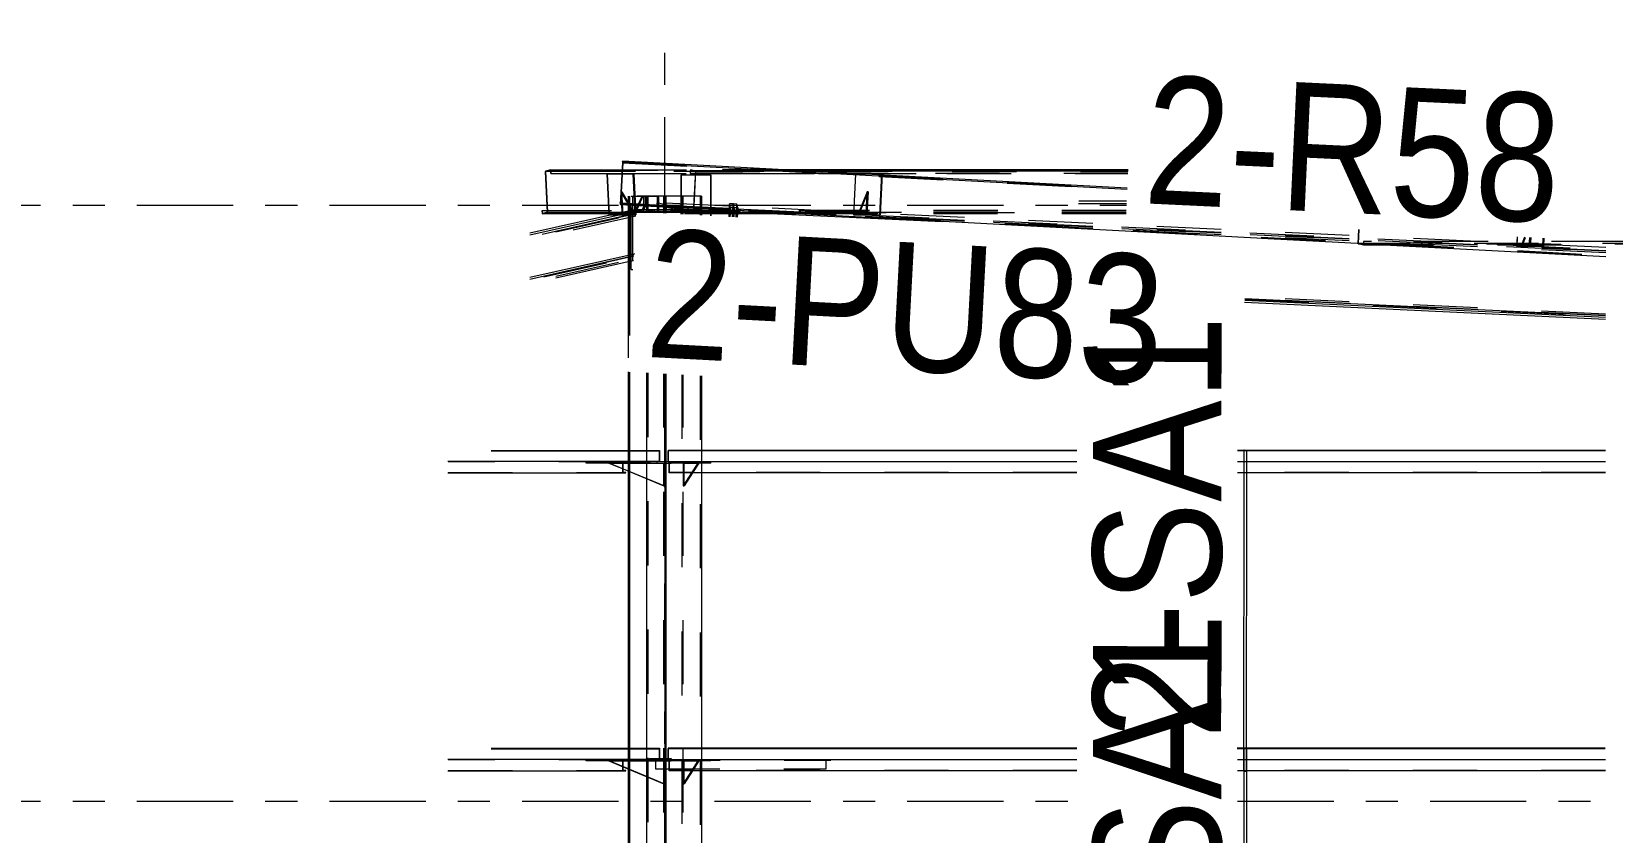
# Model space of a CAD drawing. Header units: millimetres. Extents: x -72 to 1100, y -472 to 348.
# Drawn here: x -19.73 to 29.52, y 63.49 to 88.45 of the extents above; entities that cross this region are included whole.
import ezdxf

# ---------------------------------------------------------------- set-up
doc = ezdxf.new("R2010")
doc.units = ezdxf.units.MM
for name, pattern in [('XKITLINE00', [0]), ('XKITLINE02', [4, 2, -2]), ('XKITLINE03', [6, 3, -1, 1, -1])]:
    doc.linetypes.add(name, pattern=pattern)
for name, color, linetype, lineweight in [('Part', 2, 'Continuous', 0), ('PartMark', 7, 'Continuous', 0), ('S-grid', 1, 'Continuous', 0)]:
    doc.layers.add(name, color=color, linetype=linetype, lineweight=lineweight)
doc.styles.add('ARIAL', font='ARIAL.TTF')

# ---------------------------------------------------------------- blocks, each defined once
blk = doc.blocks.new('*A4')
at = {"layer": 'S-grid', "color": 1, "linetype": 'XKITLINE03', "lineweight": 0}
blk.add_line((-22.448, 83.036), (14.382, 83.036), dxfattribs=at)
blk = doc.blocks.new('*A5')
at = {"layer": 'S-grid', "color": 1, "linetype": 'XKITLINE03', "lineweight": 0}
for p, q in [((-22.448, 64.464), (12.841, 64.464)), ((17.841, 64.464), (29.307, 64.464))]:
    blk.add_line(p, q, dxfattribs=at)
blk = doc.blocks.new('*A20')
at = {"layer": 'Part', "color": 2, "linetype": 'XKITLINE00', "lineweight": 0}
for p, q in [((-1.139, 82.851), (-4.201, 82.162)), ((-1.139, 82.79), (-4.201, 82.101)), ((-1.139, 82.723), (-3.819, 82.12)), ((-1.139, 81.475), (-4.201, 80.787)), ((-1.139, 81.414), (-4.201, 80.726)), ((-1.139, 81.272), (-3.392, 80.766))]:
    blk.add_line(p, q, dxfattribs=at)
at = {"layer": 'Part', "color": 7, "linetype": 'XKITLINE02', "lineweight": 0}
for p, q in [((-0.9, 82.768), (-3.773, 82.123)), ((-3.392, 82.203), (-0.9, 82.762)), ((-0.949, 82.893), (-1.139, 82.851)), ((-0.949, 82.832), (-1.139, 82.79)), ((-0.9, 82.776), (-1.139, 82.723)), ((-0.318, 82.893), (-0.949, 82.893)), ((-0.949, 82.893), (-0.949, 82.832)), ((-0.949, 82.832), (-0.897, 82.832)), ((-0.897, 82.832), (-0.854, 82.832)), ((-0.854, 82.832), (-0.651, 82.832)), ((-0.651, 82.832), (-0.69, 82.824)), ((-0.616, 82.832), (-0.661, 82.822)), ((-0.651, 82.832), (-0.651, 82.821)), ((-0.64, 82.821), (-0.318, 82.893)), ((-0.616, 82.82), (-0.616, 82.832)), ((-0.616, 82.832), (-0.318, 82.832)), ((-0.318, 82.832), (-0.421, 82.809)), ((-0.318, 82.832), (-0.318, 82.893)), ((-0.904, 82.701), (-3.392, 82.141)), ((-0.97, 81.446), (-3.819, 80.806)), ((-3.773, 80.808), (-0.971, 81.438)), ((-3.392, 80.827), (-0.974, 81.37)), ((-0.967, 81.514), (-1.139, 81.475)), ((-0.97, 81.452), (-1.139, 81.414)), ((-0.978, 81.309), (-1.139, 81.272)), ((-0.949, 81.518), (-0.967, 81.514))]:
    blk.add_line(p, q, dxfattribs=at)
blk = doc.blocks.new('*A21')
at = {"layer": 'Part', "color": 7, "linetype": 'XKITLINE02', "lineweight": 0}
for p, q in [((1.139, 83.321), (-1.139, 83.321)), ((-1.139, 83.321), (-1.139, 83.048)), ((-1.102, 83.321), (-1.102, 83.046)), ((-0.572, 83.321), (-0.572, 83.018)), ((-0.528, 83.321), (-0.528, 82.815)), ((-0.035, 82.789), (-0.035, 83.321)), ((-0.002, 83.321), (-0.002, 82.987)), ((0.002, 83.321), (0.002, 82.787)), ((0.035, 83.321), (0.035, 82.985)), ((0.528, 83.321), (0.528, 82.759)), ((0.572, 82.757), (0.572, 83.321)), ((1.102, 83.321), (1.102, 82.728)), ((1.139, 83.321), (1.139, 82.726)), ((-0.572, 82.895), (-0.572, 82.838)), ((-0.528, 77.808), (-0.528, 0.107)), ((-0.035, 0.107), (-0.035, 77.782)), ((0.002, 77.78), (0.002, 0.107)), ((0.528, 77.752), (0.528, 0.107)), ((0.572, 0.107), (0.572, 77.749)), ((1.102, 77.721), (1.102, 0.107)), ((-1.139, 75.393), (-1.139, 74.748)), ((-1.102, 75.393), (-1.102, 74.733)), ((-0.572, 75.393), (-0.572, 74.512)), ((1.139, 75.393), (1.139, 74.691)), ((-1.139, 66.107), (-1.139, 65.462)), ((-1.102, 66.107), (-1.102, 65.447)), ((-0.572, 66.107), (-0.572, 65.226)), ((1.139, 66.107), (1.139, 65.406))]:
    blk.add_line(p, q, dxfattribs=at)
at = {"layer": 'Part', "color": 2, "linetype": 'XKITLINE00', "lineweight": 0}
for p, q in [((-1.139, 83.048), (-1.139, 78.282)), ((-1.102, 83.046), (-1.102, 78.976)), ((-0.572, 83.018), (-0.572, 82.895)), ((-0.572, 82.838), (-0.572, 82.817)), ((-0.002, 82.987), (-0.002, 82.787)), ((0.035, 82.985), (0.035, 82.785)), ((-1.139, 77.84), (-1.139, 75.393)), ((-1.102, 77.838), (-1.102, 75.393)), ((-0.572, 77.81), (-0.572, 75.393)), ((-0.002, 77.78), (-0.002, 0.107)), ((0.035, 77.778), (0.035, 0.107)), ((1.139, 77.719), (1.139, 75.393)), ((-1.139, 74.748), (-1.139, 66.107)), ((-1.102, 74.733), (-1.102, 66.107)), ((-0.572, 74.512), (-0.572, 66.107)), ((1.139, 74.691), (1.139, 66.107)), ((-1.139, 65.462), (-1.139, 56.821)), ((-1.102, 65.447), (-1.102, 56.821)), ((-0.572, 65.226), (-0.572, 56.821)), ((1.139, 65.406), (1.139, 56.821))]:
    blk.add_line(p, q, dxfattribs=at)
blk = doc.blocks.new('*A48')
at = {"layer": 'Part', "color": 2, "linetype": 'XKITLINE00', "lineweight": 0}
for p, q in [((-5.414, 66.107), (-0.164, 66.107)), ((-5.414, 66.094), (-0.176, 66.094)), ((-0.259, 66.094), (-0.259, 66.107)), ((-0.176, 66.094), (-0.176, 65.763)), ((-0.164, 66.107), (-0.164, 65.75)), ((-0.176, 65.763), (-6.765, 65.763)), ((-1.312, 65.406), (-1.312, 65.763)), ((-1.301, 65.419), (-1.301, 65.75)), ((-0.164, 65.75), (-1.301, 65.75)), ((-6.765, 65.406), (-1.218, 65.406)), ((-1.218, 65.419), (-1.301, 65.419)), ((-1.218, 65.406), (-1.218, 65.419))]:
    blk.add_line(p, q, dxfattribs=at)
at = {"layer": 'Part', "color": 7, "linetype": 'XKITLINE02', "lineweight": 0}
for p, q in [((-1.301, 65.75), (-6.75, 65.75)), ((-6.75, 65.419), (-1.301, 65.419))]:
    blk.add_line(p, q, dxfattribs=at)
blk = doc.blocks.new('*A51')
at = {"layer": 'Part', "color": 7, "linetype": 'XKITLINE02', "lineweight": 0}
for p, q in [((0.571, 65.714), (0.571, 65.406)), ((1.028, 65.714), (0.571, 65.714)), ((0.571, 65.714), (0.602, 65.714)), ((0.602, 65), (0.602, 65.714)), ((0.602, 65.714), (1.059, 65.714)), ((1.028, 65.714), (0.83, 65.406)), ((1.059, 65.714), (0.862, 65.406)), ((1.028, 65.714), (1.059, 65.714))]:
    blk.add_line(p, q, dxfattribs=at)
at = {"layer": 'Part', "color": 2, "linetype": 'XKITLINE00', "lineweight": 0}
for p, q in [((0.571, 65.406), (0.571, 65)), ((0.83, 65.406), (0.571, 65)), ((0.862, 65.406), (0.602, 65)), ((0.571, 65), (0.602, 65))]:
    blk.add_line(p, q, dxfattribs=at)
blk = doc.blocks.new('*A52')
at = {"layer": 'Part', "color": 7, "linetype": 'XKITLINE02', "lineweight": 0}
for p, q in [((1.43, 65.75), (0.177, 65.75)), ((0.177, 65.75), (0.177, 65.714)), ((1.43, 65.714), (0.177, 65.714)), ((0.473, 65.714), (0.473, 65.75)), ((0.502, 65.714), (0.502, 65.75)), ((0.997, 65.75), (0.997, 65.714)), ((1.396, 65.714), (1.396, 65.75)), ((1.43, 65.714), (1.43, 65.75))]:
    blk.add_line(p, q, dxfattribs=at)
blk = doc.blocks.new('*A53')
at = {"layer": 'Part', "color": 7, "linetype": 'XKITLINE02', "lineweight": 0}
for p, q in [((-0.474, 65.786), (0.2, 65.786)), ((-0.474, 65.75), (-0.474, 65.786)), ((0.2, 65.75), (-0.474, 65.75)), ((-0.43, 65.75), (-0.43, 65.786)), ((-0.273, 65.75), (-0.273, 65.786)), ((-0.051, 65.75), (-0.051, 65.786)), ((0.2, 65.786), (0.2, 65.75))]:
    blk.add_line(p, q, dxfattribs=at)
blk = doc.blocks.new('*A54')
at = {"layer": 'Part', "color": 7, "linetype": 'XKITLINE02', "lineweight": 0}
for p, q in [((5.168, 65.75), (-0.287, 65.75)), ((-0.287, 65.75), (-0.287, 65.464)), ((-0.28, 65.736), (5.168, 65.736)), ((-0.28, 65.464), (-0.28, 65.736)), ((-0.144, 65.75), (-0.144, 65.736)), ((5.025, 65.464), (5.025, 65.75)), ((5.032, 65.464), (5.032, 65.736)), ((5.168, 65.736), (5.168, 65.75)), ((-0.287, 65.464), (5.032, 65.464))]:
    blk.add_line(p, q, dxfattribs=at)
blk = doc.blocks.new('*A57')
at = {"layer": 'Part', "color": 7, "linetype": 'XKITLINE02', "lineweight": 0}
for p, q in [((-1.743, 65.714), (-1.301, 65.53)), ((-1.743, 65.714), (-0.014, 65.714)), ((-1.726, 65.714), (-1.301, 65.537)), ((-0.03, 65), (-0.03, 65.714))]:
    blk.add_line(p, q, dxfattribs=at)
at = {"layer": 'Part', "color": 2, "linetype": 'XKITLINE00', "lineweight": 0}
for p, q in [((-1.301, 65.537), (-0.014, 65)), ((-1.301, 65.53), (-0.03, 65)), ((-0.014, 65), (-0.014, 65.714)), ((-0.03, 65), (-0.014, 65))]:
    blk.add_line(p, q, dxfattribs=at)
blk = doc.blocks.new('*A58')
at = {"layer": 'Part', "color": 7, "linetype": 'XKITLINE02', "lineweight": 0}
for p, q in [((-2.448, 65.714), (-2.448, 65.75)), ((-2.448, 65.75), (-0.164, 65.75)), ((-1.301, 65.714), (-2.448, 65.714)), ((-2.012, 65.714), (-2.012, 65.75)), ((-0.24, 65.714), (-0.24, 65.75)), ((0.196, 65.75), (-0.002, 65.75)), ((-0.002, 65.714), (0.196, 65.714)), ((0.196, 65.714), (0.196, 65.75))]:
    blk.add_line(p, q, dxfattribs=at)
at = {"layer": 'Part', "color": 2, "linetype": 'XKITLINE00', "lineweight": 0}
for p, q in [((-1.301, 65.714), (-0.002, 65.714)), ((-0.002, 65.75), (-0.164, 65.75))]:
    blk.add_line(p, q, dxfattribs=at)
blk = doc.blocks.new('*A180')
at = {"layer": 'Part', "color": 2, "linetype": 'XKITLINE00', "lineweight": 0}
for p, q in [((-1.385, 83.061), (-1.312, 84.375)), ((-1.313, 84.362), (-1.385, 83.076)), ((-1.32, 84.408), (-1.321, 84.394)), ((-1.321, 84.394), (-1.313, 84.362)), ((14.407, 83.572), (-1.32, 84.408)), ((-1.312, 84.375), (-1.32, 84.408)), ((-1.312, 84.375), (14.406, 83.539)), ((-1.392, 83.108), (-1.393, 83.094)), ((-1.393, 83.094), (-1.385, 83.061)), ((-1.392, 83.108), (-1.383, 83.108)), ((-1.385, 83.076), (-1.392, 83.108)), ((-1.385, 83.061), (0.504, 82.96)), ((21.766, 81.831), (1.433, 82.911)), ((29.316, 81.43), (22.013, 81.818))]:
    blk.add_line(p, q, dxfattribs=at)
at = {"layer": 'Part', "color": 7, "linetype": 'XKITLINE02', "lineweight": 0}
for p, q in [((-1.321, 84.394), (14.406, 83.558)), ((-1.313, 84.362), (14.405, 83.527)), ((-1.393, 83.094), (29.316, 81.463)), ((-1.385, 83.076), (-1.384, 83.076)), ((-1.384, 83.076), (29.316, 81.445)), ((-1.383, 83.108), (-1.383, 83.108)), ((-1.383, 83.108), (29.316, 81.477)), ((1.433, 82.911), (0.504, 82.96)), ((22.013, 81.818), (21.766, 81.831))]:
    blk.add_line(p, q, dxfattribs=at)
blk = doc.blocks.new('*A181')
at = {"layer": 'Part', "color": 7, "linetype": 'XKITLINE02', "lineweight": 0}
for p, q in [((0.795, 84.136), (0.79, 84.029)), ((0.79, 84.029), (0.796, 84.028)), ((0.79, 84.029), (14.429, 84.029)), ((0.962, 84.099), (0.795, 84.136)), ((3.8, 84.136), (0.795, 84.136)), ((0.796, 84.028), (0.8, 84.122)), ((14.429, 84.028), (0.796, 84.028)), ((0.8, 84.122), (0.955, 84.087)), ((0.8, 84.122), (14.433, 84.122)), ((0.955, 84.087), (0.892, 82.807)), ((0.898, 82.818), (0.962, 84.099)), ((0.955, 84.087), (14.431, 84.087)), ((4.505, 84.099), (0.962, 84.099)), ((0.892, 82.807), (1.058, 82.77)), ((0.892, 82.807), (14.371, 82.807)), ((1.053, 82.784), (0.898, 82.818)), ((14.372, 82.818), (0.898, 82.818)), ((1.057, 82.877), (1.053, 82.784)), ((14.37, 82.784), (1.053, 82.784)), ((1.063, 82.876), (1.057, 82.877)), ((1.433, 82.877), (1.057, 82.877)), ((1.058, 82.77), (1.063, 82.876)), ((1.433, 82.77), (1.058, 82.77)), ((1.433, 82.876), (1.063, 82.876)), ((14.374, 82.877), (2.064, 82.877)), ((14.374, 82.876), (2.09, 82.876)), ((14.369, 82.77), (4.095, 82.77))]:
    blk.add_line(p, q, dxfattribs=at)
at = {"layer": 'Part', "color": 2, "linetype": 'XKITLINE00', "lineweight": 0}
for p, q in [((14.434, 84.136), (3.8, 84.136)), ((14.432, 84.099), (4.505, 84.099)), ((2.064, 82.877), (1.433, 82.877)), ((2.09, 82.876), (1.433, 82.876)), ((4.095, 82.77), (1.433, 82.77))]:
    blk.add_line(p, q, dxfattribs=at)
blk = doc.blocks.new('*A182')
at = {"layer": 'Part', "color": 7, "linetype": 'XKITLINE02', "lineweight": 0}
for p, q in [((2.243, 82.993), (2.24, 82.929)), ((2.24, 82.929), (2.251, 82.881)), ((2.24, 82.929), (29.316, 81.654)), ((2.251, 82.881), (2.24, 82.668)), ((2.242, 82.668), (2.252, 82.876)), ((2.266, 82.892), (2.243, 82.993)), ((29.316, 81.718), (2.243, 82.993)), ((2.251, 82.881), (29.316, 81.606)), ((2.252, 82.876), (2.263, 82.828)), ((29.316, 81.602), (2.252, 82.876)), ((2.263, 82.828), (2.266, 82.892)), ((2.263, 82.828), (3.512, 82.77)), ((29.316, 81.618), (2.266, 82.892)), ((29.316, 81.554), (8.646, 82.528)), ((45.369, 80.862), (34.315, 81.383)), ((34.315, 81.371), (45.354, 80.851)), ((45.355, 80.846), (34.315, 81.366)), ((45.365, 80.798), (34.315, 81.319)), ((45.346, 80.963), (34.316, 81.482)), ((34.316, 81.418), (45.343, 80.899)), ((45.341, 80.593), (45.354, 80.851)), ((45.355, 80.846), (45.342, 80.593)), ((45.343, 80.899), (45.346, 80.963)), ((45.354, 80.851), (45.343, 80.899)), ((45.346, 80.963), (45.369, 80.862)), ((45.365, 80.798), (45.355, 80.846)), ((45.369, 80.862), (45.365, 80.798)), ((45.342, 80.593), (45.341, 80.578)), ((29.313, 79.598), (18.072, 80.128)), ((18.072, 80.111), (29.313, 79.582)), ((29.314, 79.646), (18.075, 80.175)), ((36.481, 79.308), (34.313, 79.41)), ((36.481, 79.261), (34.313, 79.363)), ((34.313, 79.346), (36.481, 79.244))]:
    blk.add_line(p, q, dxfattribs=at)
at = {"layer": 'Part', "color": 2, "linetype": 'XKITLINE00', "lineweight": 0}
for p, q in [((3.512, 82.77), (8.646, 82.528)), ((18.066, 80.012), (29.313, 79.482)), ((18.07, 80.076), (29.313, 79.547)), ((29.313, 79.594), (18.072, 80.124)), ((36.481, 79.256), (34.313, 79.359)), ((34.313, 79.311), (36.481, 79.209)), ((34.313, 79.247), (36.481, 79.145))]:
    blk.add_line(p, q, dxfattribs=at)
blk = doc.blocks.new('*A183')
at = {"layer": 'Part', "color": 2, "linetype": 'XKITLINE00', "lineweight": 0}
for p, q in [((0.11, 75.393), (0.107, 75.393)), ((0.107, 75.393), (0.107, 75.036)), ((0.107, 75.049), (0.107, 75.38)), ((0.107, 75.38), (0.11, 75.38)), ((0.11, 75.38), (0.11, 75.393)), ((12.842, 75.393), (0.11, 75.393)), ((12.842, 75.38), (0.11, 75.38)), ((18.042, 75.393), (17.842, 75.393)), ((18.042, 75.38), (17.842, 75.38)), ((29.309, 75.393), (18.128, 75.393)), ((29.309, 75.38), (18.128, 75.38)), ((0.107, 75.049), (12.842, 75.049)), ((0.107, 75.036), (0.14, 75.036)), ((0.14, 74.691), (0.14, 75.049)), ((0.14, 75.036), (0.14, 74.704)), ((17.842, 75.049), (29.308, 75.049)), ((0.14, 74.704), (0.137, 74.704)), ((0.137, 74.704), (0.137, 74.691)), ((0.137, 74.691), (0.14, 74.691)), ((12.842, 74.691), (0.14, 74.691)), ((29.308, 74.691), (17.842, 74.691))]:
    blk.add_line(p, q, dxfattribs=at)
at = {"layer": 'Part', "color": 7, "linetype": 'XKITLINE02', "lineweight": 0}
for p, q in [((0.11, 75.38), (0.107, 75.38)), ((18.128, 75.393), (18.042, 75.393)), ((29.309, 75.38), (18.042, 75.38)), ((18.128, 75.38), (18.042, 75.38)), ((12.842, 75.036), (0.14, 75.036)), ((29.308, 75.036), (17.842, 75.036)), ((12.842, 74.704), (0.137, 74.704)), ((0.14, 74.691), (0.137, 74.691)), ((29.308, 74.704), (17.842, 74.704))]:
    blk.add_line(p, q, dxfattribs=at)
blk = doc.blocks.new('*A184')
at = {"layer": 'S-grid', "color": 1, "linetype": 'XKITLINE03', "lineweight": 0}
for p, q in [((0, 82.787), (0, 97.204)), ((0, -15.75), (0, 77.78))]:
    blk.add_line(p, q, dxfattribs=at)
blk = doc.blocks.new('*A185')
at = {"layer": 'S-grid', "color": 1, "linetype": 'XKITLINE03', "lineweight": 0}
for p, q in [((0, 82.787), (0, 97.204)), ((0, -15.75), (0, 77.78))]:
    blk.add_line(p, q, dxfattribs=at)
blk = doc.blocks.new('*A222')
at = {"layer": 'Part', "color": 2, "linetype": 'XKITLINE00', "lineweight": 0}
for p, q in [((0.11, 66.107), (0.107, 66.107)), ((0.107, 66.107), (0.107, 65.75)), ((0.107, 65.763), (0.107, 66.094)), ((0.107, 66.094), (0.11, 66.094)), ((0.11, 66.094), (0.11, 66.107)), ((12.832, 66.107), (0.11, 66.107)), ((12.832, 66.094), (0.11, 66.094)), ((17.842, 66.107), (17.832, 66.107)), ((17.842, 66.094), (17.832, 66.094)), ((18.032, 66.107), (17.842, 66.107)), ((18.032, 66.094), (17.842, 66.094)), ((29.298, 66.107), (18.128, 66.107)), ((29.298, 66.094), (18.128, 66.094)), ((0.107, 65.763), (12.842, 65.763)), ((0.107, 65.75), (0.14, 65.75)), ((0.14, 65.406), (0.14, 65.763)), ((0.14, 65.75), (0.14, 65.419)), ((17.842, 65.763), (29.308, 65.763)), ((0.14, 65.419), (0.137, 65.419)), ((0.137, 65.419), (0.137, 65.406)), ((0.137, 65.406), (0.14, 65.406)), ((12.842, 65.406), (0.14, 65.406)), ((29.308, 65.406), (17.842, 65.406))]:
    blk.add_line(p, q, dxfattribs=at)
at = {"layer": 'Part', "color": 7, "linetype": 'XKITLINE02', "lineweight": 0}
for p, q in [((0.11, 66.094), (0.107, 66.094)), ((18.128, 66.107), (18.032, 66.107)), ((29.298, 66.094), (18.032, 66.094)), ((18.128, 66.094), (18.032, 66.094)), ((12.842, 65.75), (0.14, 65.75)), ((29.308, 65.75), (17.842, 65.75)), ((12.842, 65.419), (0.137, 65.419)), ((0.14, 65.406), (0.137, 65.406)), ((29.308, 65.419), (17.842, 65.419))]:
    blk.add_line(p, q, dxfattribs=at)
blk = doc.blocks.new('*A225')
at = {"layer": 'Part', "color": 7, "linetype": 'XKITLINE02', "lineweight": 0}
for p, q in [((18.042, 66.113), (18.058, 66.115)), ((18.042, 66.113), (18.042, 65.398)), ((18.052, 66.111), (18.042, 66.113)), ((18.081, 66.11), (18.052, 66.111)), ((18.058, 66.115), (18.089, 66.116)), ((18.113, 66.11), (18.081, 66.11)), ((18.117, 66.115), (18.089, 66.116)), ((18.128, 66.112), (18.113, 66.11)), ((18.127, 65.763), (18.127, 65.406)), ((18.032, 56.477), (18.031, 56.12)), ((18.117, 56.477), (18.117, 56.12))]:
    blk.add_line(p, q, dxfattribs=at)
at = {"layer": 'Part', "color": 2, "linetype": 'XKITLINE00', "lineweight": 0}
for p, q in [((18.118, 66.115), (18.117, 66.115)), ((18.118, 66.115), (18.128, 66.112)), ((18.128, 66.112), (18.127, 65.763)), ((18.042, 65.398), (18.032, 56.477)), ((18.127, 65.406), (18.117, 56.477)), ((18.031, 56.115), (18.031, 56.12)), ((18.047, 56.117), (18.031, 56.115)), ((18.031, 56.115), (18.041, 56.113)), ((18.041, 56.113), (18.07, 56.111)), ((18.078, 56.117), (18.047, 56.117)), ((18.07, 56.111), (18.101, 56.112)), ((18.107, 56.116), (18.078, 56.117)), ((18.101, 56.112), (18.117, 56.114)), ((18.117, 56.114), (18.107, 56.116)), ((18.117, 56.114), (18.117, 56.12))]:
    blk.add_line(p, q, dxfattribs=at)
blk = doc.blocks.new('*A227')
at = {"layer": 'Part', "color": 2, "linetype": 'XKITLINE00', "lineweight": 0}
for p, q in [((18.042, 75.399), (18.058, 75.401)), ((18.042, 75.399), (18.042, 75.049)), ((18.058, 75.401), (18.089, 75.401)), ((18.089, 75.401), (18.118, 75.4)), ((18.118, 75.4), (18.128, 75.398)), ((18.128, 75.398), (18.127, 75.049)), ((18.042, 74.691), (18.032, 65.763)), ((18.127, 74.691), (18.117, 65.763)), ((18.031, 65.4), (18.031, 65.406)), ((18.047, 65.402), (18.031, 65.4)), ((18.031, 65.4), (18.041, 65.398)), ((18.041, 65.398), (18.07, 65.397)), ((18.078, 65.403), (18.047, 65.402)), ((18.07, 65.397), (18.101, 65.398)), ((18.107, 65.402), (18.078, 65.403)), ((18.101, 65.398), (18.117, 65.4)), ((18.117, 65.4), (18.107, 65.402)), ((18.117, 65.4), (18.117, 65.406))]:
    blk.add_line(p, q, dxfattribs=at)
at = {"layer": 'Part', "color": 7, "linetype": 'XKITLINE02', "lineweight": 0}
for p, q in [((18.052, 75.397), (18.042, 75.399)), ((18.081, 75.395), (18.052, 75.397)), ((18.113, 75.396), (18.081, 75.395)), ((18.128, 75.398), (18.113, 75.396)), ((18.042, 75.049), (18.042, 74.691)), ((18.127, 75.049), (18.127, 74.691)), ((18.032, 65.763), (18.031, 65.406)), ((18.117, 65.763), (18.117, 65.406))]:
    blk.add_line(p, q, dxfattribs=at)
blk = doc.blocks.new('*A240')
at = {"layer": 'Part', "color": 2, "linetype": 'XKITLINE00', "lineweight": 0}
for p, q in [((-3.555, 84.136), (-3.722, 84.099)), ((-3.722, 84.099), (-3.658, 82.818)), ((-3.715, 84.087), (-3.56, 84.122)), ((-3.559, 84.087), (-3.715, 84.087)), ((-3.652, 82.807), (-3.715, 84.087)), ((-3.56, 84.122), (-3.556, 84.028)), ((-3.556, 84.028), (-3.55, 84.029)), ((-3.556, 84.028), (-1.332, 84.028)), ((-3.555, 84.136), (-1.326, 84.136)), ((-3.55, 84.029), (-3.555, 84.136)), ((-3.55, 84.029), (-1.332, 84.029)), ((-3.818, 82.877), (-3.824, 82.876)), ((-3.824, 82.876), (-3.818, 82.77)), ((-3.818, 82.877), (-3.661, 82.877)), ((-3.813, 82.784), (-3.818, 82.877)), ((-3.818, 82.77), (-3.652, 82.807)), ((-1.745, 82.77), (-3.818, 82.77)), ((-3.658, 82.818), (-3.813, 82.784)), ((-1.747, 82.807), (-3.652, 82.807))]:
    blk.add_line(p, q, dxfattribs=at)
at = {"layer": 'Part', "color": 7, "linetype": 'XKITLINE02', "lineweight": 0}
for p, q in [((-3.722, 84.099), (7.052, 84.099)), ((7.784, 84.122), (-3.56, 84.122)), ((7.082, 84.087), (-3.559, 84.087)), ((-1.332, 84.029), (-1.332, 84.029)), ((-1.332, 84.029), (7.833, 84.029)), ((-1.332, 84.028), (-1.332, 84.028)), ((-1.332, 84.028), (7.805, 84.028)), ((-1.326, 84.136), (-1.326, 84.136)), ((-1.326, 84.136), (7.809, 84.136)), ((-3.824, 82.876), (6.589, 82.876)), ((-0.899, 82.784), (-3.813, 82.784)), ((-3.661, 82.877), (6.616, 82.877)), ((-3.658, 82.818), (-0.898, 82.818)), ((-0.898, 82.807), (-1.747, 82.807)), ((-0.9, 82.77), (-1.745, 82.77)), ((-0.898, 82.818), (-0.595, 82.818)), ((-0.595, 82.818), (7.339, 82.818)), ((7.37, 82.807), (-0.38, 82.807)), ((6.637, 82.784), (0.059, 82.784)), ((6.613, 82.77), (0.326, 82.77))]:
    blk.add_line(p, q, dxfattribs=at)
blk = doc.blocks.new('*A241')
at = {"layer": 'Part', "color": 7, "linetype": 'XKITLINE02', "lineweight": 0}
for p, q in [((12.889, 83.09), (14.384, 83.091)), ((12.899, 83.176), (14.388, 83.176))]:
    blk.add_line(p, q, dxfattribs=at)
blk = doc.blocks.new('*A242')
at = {"layer": 'Part', "color": 7, "linetype": 'XKITLINE02', "lineweight": 0}
for p, q in [((-0.251, 83.11), (-0.254, 83.046)), ((2.012, 82.94), (-0.254, 83.046)), ((-0.254, 83.046), (0.013, 82.986)), ((2.015, 83.004), (-0.251, 83.11)), ((0.308, 82.985), (-0.251, 83.11)), ((0.013, 82.986), (0.003, 82.787)), ((2.023, 82.892), (0.013, 82.986)), ((0.038, 82.981), (0.028, 82.785)), ((2.024, 82.887), (0.038, 82.981)), ((0.038, 82.981), (0.305, 82.921)), ((0.305, 82.921), (0.308, 82.985)), ((2.035, 82.839), (0.305, 82.921)), ((2.038, 82.903), (0.308, 82.985)), ((2.012, 82.94), (2.015, 83.004)), ((2.023, 82.892), (2.012, 82.94)), ((2.012, 82.68), (2.023, 82.892)), ((2.015, 83.004), (2.038, 82.903)), ((2.024, 82.887), (2.018, 82.77)), ((2.035, 82.839), (2.024, 82.887)), ((2.038, 82.903), (2.035, 82.839))]:
    blk.add_line(p, q, dxfattribs=at)
at = {"layer": 'Part', "color": 2, "linetype": 'XKITLINE00', "lineweight": 0}
blk.add_line((2.018, 82.77), (2.013, 82.68), dxfattribs=at)
blk = doc.blocks.new('*A243')
at = {"layer": 'Part', "color": 7, "linetype": 'XKITLINE02', "lineweight": 0}
for p, q in [((2.017, 83.081), (1.997, 82.681)), ((2.124, 83.076), (2.017, 83.081)), ((2.043, 82.967), (2.017, 83.081)), ((2.043, 82.967), (2.033, 82.77)), ((2.15, 82.962), (2.043, 82.967)), ((2.104, 82.675), (2.124, 83.076)), ((2.15, 82.962), (2.124, 83.076)), ((2.15, 82.962), (2.14, 82.77))]:
    blk.add_line(p, q, dxfattribs=at)
at = {"layer": 'Part', "color": 2, "linetype": 'XKITLINE00', "lineweight": 0}
for p, q in [((2.033, 82.77), (2.028, 82.679)), ((2.14, 82.77), (2.135, 82.673))]:
    blk.add_line(p, q, dxfattribs=at)
blk = doc.blocks.new('*A244')
at = {"layer": 'Part', "color": 7, "linetype": 'XKITLINE02', "lineweight": 0}
for p, q in [((2.138, 83.076), (2.118, 82.674)), ((2.245, 83.071), (2.138, 83.076)), ((2.164, 82.962), (2.138, 83.076)), ((2.164, 82.962), (2.154, 82.77)), ((2.271, 82.957), (2.164, 82.962)), ((2.225, 82.669), (2.245, 83.071)), ((2.271, 82.957), (2.245, 83.071)), ((2.271, 82.957), (2.262, 82.77))]:
    blk.add_line(p, q, dxfattribs=at)
at = {"layer": 'Part', "color": 2, "linetype": 'XKITLINE00', "lineweight": 0}
for p, q in [((2.154, 82.77), (2.15, 82.673)), ((2.262, 82.77), (2.257, 82.667))]:
    blk.add_line(p, q, dxfattribs=at)
blk = doc.blocks.new('*A245')
at = {"layer": 'Part', "color": 2, "linetype": 'XKITLINE00', "lineweight": 0}
for p, q in [((-1.368, 83.45), (-1.364, 83.444)), ((-1.368, 83.45), (-1.366, 83.416)), ((-1.368, 83.45), (-1.364, 83.45)), ((-1.348, 83.059), (-1.336, 82.806))]:
    blk.add_line(p, q, dxfattribs=at)
at = {"layer": 'Part', "color": 7, "linetype": 'XKITLINE02', "lineweight": 0}
for p, q in [((-1.366, 83.416), (-1.348, 83.059)), ((-1.364, 83.45), (-1.364, 83.45)), ((-1.364, 83.45), (-1.336, 83.45)), ((-1.364, 83.444), (-0.999, 82.815)), ((-1.336, 83.45), (-0.968, 82.815)), ((-1.301, 82.74), (-1.336, 83.45)), ((-1.336, 82.806), (-1.333, 82.74)), ((-0.999, 82.815), (-1.333, 82.74)), ((-0.968, 82.815), (-1.301, 82.74)), ((-0.999, 82.815), (-0.968, 82.815)), ((-1.333, 82.74), (-1.301, 82.74))]:
    blk.add_line(p, q, dxfattribs=at)
blk = doc.blocks.new('*A246')
at = {"layer": 'Part', "color": 2, "linetype": 'XKITLINE00', "lineweight": 0}
for p, q in [((-1.79, 84.018), (-1.807, 84.015)), ((-1.807, 84.015), (-1.743, 82.736)), ((-1.727, 82.74), (-1.79, 84.018)), ((-1.79, 84.018), (-1.333, 84.018)), ((-1.743, 82.736), (-1.727, 82.74)), ((-1.743, 82.736), (-1.649, 82.736)), ((-1.727, 82.74), (-1.632, 82.74))]:
    blk.add_line(p, q, dxfattribs=at)
at = {"layer": 'Part', "color": 7, "linetype": 'XKITLINE02', "lineweight": 0}
for p, q in [((-1.807, 84.015), (-0.987, 84.015)), ((-1.333, 84.018), (-1.332, 84.018)), ((-1.332, 84.018), (-0.97, 84.018)), ((-0.987, 84.015), (-0.97, 84.018)), ((-0.923, 82.736), (-0.987, 84.015)), ((-0.97, 84.018), (-0.907, 82.74)), ((-1.649, 82.736), (-0.923, 82.736)), ((-1.632, 82.74), (-0.907, 82.74)), ((-0.907, 82.74), (-0.923, 82.736))]:
    blk.add_line(p, q, dxfattribs=at)
blk = doc.blocks.new('*A247')
at = {"layer": 'Part', "color": 2, "linetype": 'XKITLINE00', "lineweight": 0}
for p, q in [((-1.095, 82.838), (-1.095, 82.895)), ((-1.095, 82.895), (-0.009, 82.895)), ((-1.095, 82.838), (-0.009, 82.838)), ((-0.002, 82.895), (-0.009, 82.895)), ((-0.009, 82.895), (-0.009, 82.838)), ((-0.009, 82.838), (-0.002, 82.838))]:
    blk.add_line(p, q, dxfattribs=at)
at = {"layer": 'Part', "color": 7, "linetype": 'XKITLINE02', "lineweight": 0}
for p, q in [((-0.66, 82.838), (-0.66, 82.895)), ((-0.515, 82.895), (-0.515, 82.838)), ((-0.002, 82.895), (0.471, 82.895)), ((-0.002, 82.838), (0.471, 82.838)), ((0.426, 82.838), (0.426, 82.895)), ((0.471, 82.838), (0.471, 82.895))]:
    blk.add_line(p, q, dxfattribs=at)
blk = doc.blocks.new('*A248')
at = {"layer": 'Part', "color": 7, "linetype": 'XKITLINE02', "lineweight": 0}
for p, q in [((1.095, 82.895), (-0.471, 82.895)), ((-0.471, 82.838), (-0.471, 82.895)), ((-0.471, 82.838), (1.095, 82.838)), ((-0.426, 82.838), (-0.426, 82.895)), ((0.009, 82.895), (0.009, 82.838)), ((0.515, 82.838), (0.515, 82.895)), ((0.66, 82.838), (0.66, 82.895)), ((1.095, 82.838), (1.095, 82.895))]:
    blk.add_line(p, q, dxfattribs=at)
blk = doc.blocks.new('*A249')
at = {"layer": 'Part', "color": 2, "linetype": 'XKITLINE00', "lineweight": 0}
for p, q in [((-1.095, 81.458), (-1.095, 81.515)), ((-1.095, 81.515), (-0.967, 81.515)), ((-1.095, 81.458), (-0.97, 81.458))]:
    blk.add_line(p, q, dxfattribs=at)
blk = doc.blocks.new('*A251')
at = {"layer": 'Part', "color": 7, "linetype": 'XKITLINE02', "lineweight": 0}
for p, q in [((-0.719, 83.307), (-0.902, 82.907)), ((-0.864, 82.907), (-0.681, 83.307)), ((-0.719, 83.307), (-0.652, 83.322)), ((-0.681, 83.307), (-0.719, 83.307)), ((-0.681, 83.307), (-0.615, 83.322)), ((-0.615, 83.322), (-0.652, 83.322)), ((-0.652, 83), (-0.652, 83.322)), ((-0.615, 83.322), (-0.615, 83)), ((-0.864, 82.907), (-0.902, 82.907)), ((-0.902, 82.907), (-0.898, 82.838)), ((-0.898, 82.838), (-0.702, 82.882)), ((-0.86, 82.838), (-0.898, 82.838)), ((-0.86, 82.838), (-0.864, 82.907)), ((-0.665, 82.882), (-0.86, 82.838)), ((-0.702, 82.882), (-0.652, 83)), ((-0.665, 82.882), (-0.702, 82.882)), ((-0.615, 83), (-0.665, 82.882)), ((-0.615, 83), (-0.652, 83))]:
    blk.add_line(p, q, dxfattribs=at)
blk = doc.blocks.new('*A252')
at = {"layer": 'Part', "color": 7, "linetype": 'XKITLINE02', "lineweight": 0}
for p, q in [((-1.044, 81.036), (-1.044, 83.322)), ((-1.044, 83.322), (-0.183, 83.322)), ((-1.003, 83.322), (-1.003, 81.036)), ((-0.224, 82.799), (-0.224, 83.322)), ((-0.183, 82.797), (-0.183, 83.322)), ((-1.044, 81.036), (-0.992, 81.036))]:
    blk.add_line(p, q, dxfattribs=at)
blk = doc.blocks.new('*A254')
at = {"layer": 'Part', "color": 7, "linetype": 'XKITLINE02', "lineweight": 0}
for p, q in [((6.303, 83.45), (6.035, 82.792)), ((6.066, 82.792), (6.335, 83.45)), ((6.268, 82.74), (6.303, 83.45)), ((6.335, 83.45), (6.299, 82.74)), ((6.335, 83.45), (6.303, 83.45)), ((6.066, 82.792), (6.035, 82.792)), ((6.035, 82.792), (6.268, 82.74)), ((6.299, 82.74), (6.066, 82.792)), ((6.299, 82.74), (6.268, 82.74))]:
    blk.add_line(p, q, dxfattribs=at)
blk = doc.blocks.new('*A255')
at = {"layer": 'Part', "color": 7, "linetype": 'XKITLINE02', "lineweight": 0}
for p, q in [((5.937, 84.018), (5.874, 82.74)), ((5.89, 82.736), (5.954, 84.015)), ((5.954, 84.015), (5.937, 84.018)), ((5.937, 84.018), (6.757, 84.018)), ((5.954, 84.015), (6.774, 84.015)), ((6.694, 82.74), (6.757, 84.018)), ((6.774, 84.015), (6.71, 82.736)), ((6.757, 84.018), (6.774, 84.015)), ((5.874, 82.74), (5.89, 82.736)), ((5.874, 82.74), (6.694, 82.74)), ((5.89, 82.736), (6.71, 82.736)), ((6.71, 82.736), (6.694, 82.74))]:
    blk.add_line(p, q, dxfattribs=at)
blk = doc.blocks.new('*A256')
at = {"layer": 'Part', "color": 2, "linetype": 'XKITLINE00', "lineweight": 0}
for p, q in [((0.505, 83.98), (0.504, 83.98)), ((0.504, 83.98), (1.433, 83.98)), ((0.504, 82.76), (0.504, 83.98)), ((0.505, 83.98), (0.505, 82.76)), ((1.433, 83.98), (1.433, 82.711))]:
    blk.add_line(p, q, dxfattribs=at)
at = {"layer": 'Part', "color": 7, "linetype": 'XKITLINE02', "lineweight": 0}
blk.add_line((1.432, 82.711), (1.432, 83.98), dxfattribs=at)
blk = doc.blocks.new('*A259')
at = {"layer": 'Part', "color": 2, "linetype": 'XKITLINE00', "lineweight": 0}
for p, q in [((-5.414, 75.393), (-0.164, 75.393)), ((-5.414, 75.38), (-0.176, 75.38)), ((-0.259, 75.38), (-0.259, 75.393)), ((-0.176, 75.38), (-0.176, 75.049)), ((-0.164, 75.393), (-0.164, 75.036)), ((-0.176, 75.049), (-6.765, 75.049)), ((-1.312, 74.691), (-1.312, 75.049)), ((-1.301, 74.704), (-1.301, 75.036)), ((-0.164, 75.036), (-1.301, 75.036)), ((-6.765, 74.691), (-1.218, 74.691)), ((-1.218, 74.704), (-1.301, 74.704)), ((-1.218, 74.691), (-1.218, 74.704))]:
    blk.add_line(p, q, dxfattribs=at)
at = {"layer": 'Part', "color": 7, "linetype": 'XKITLINE02', "lineweight": 0}
for p, q in [((-1.301, 75.036), (-6.75, 75.036)), ((-6.75, 74.704), (-1.301, 74.704))]:
    blk.add_line(p, q, dxfattribs=at)
blk = doc.blocks.new('*A260')
at = {"layer": 'Part', "color": 7, "linetype": 'XKITLINE02', "lineweight": 0}
for p, q in [((0.571, 75), (0.571, 74.691)), ((1.028, 75), (0.571, 75)), ((0.571, 75), (0.602, 75)), ((0.602, 74.286), (0.602, 75)), ((0.602, 75), (1.059, 75)), ((1.028, 75), (0.83, 74.691)), ((1.059, 75), (0.862, 74.691)), ((1.028, 75), (1.059, 75))]:
    blk.add_line(p, q, dxfattribs=at)
at = {"layer": 'Part', "color": 2, "linetype": 'XKITLINE00', "lineweight": 0}
for p, q in [((0.571, 74.691), (0.571, 74.286)), ((0.83, 74.691), (0.571, 74.286)), ((0.862, 74.691), (0.602, 74.286)), ((0.571, 74.286), (0.602, 74.286))]:
    blk.add_line(p, q, dxfattribs=at)
blk = doc.blocks.new('*A261')
at = {"layer": 'Part', "color": 7, "linetype": 'XKITLINE02', "lineweight": 0}
for p, q in [((1.43, 75.036), (0.177, 75.036)), ((0.177, 75.036), (0.177, 75)), ((1.43, 75), (0.177, 75)), ((0.473, 75), (0.473, 75.036)), ((0.502, 75), (0.502, 75.036)), ((0.997, 75.036), (0.997, 75)), ((1.396, 75), (1.396, 75.036)), ((1.43, 75), (1.43, 75.036))]:
    blk.add_line(p, q, dxfattribs=at)
blk = doc.blocks.new('*A262')
at = {"layer": 'Part', "color": 7, "linetype": 'XKITLINE02', "lineweight": 0}
for p, q in [((-1.743, 75), (-1.301, 74.816)), ((-1.743, 75), (-0.014, 75)), ((-1.726, 75), (-1.301, 74.823)), ((-0.03, 74.286), (-0.03, 75))]:
    blk.add_line(p, q, dxfattribs=at)
at = {"layer": 'Part', "color": 2, "linetype": 'XKITLINE00', "lineweight": 0}
for p, q in [((-0.014, 74.286), (-0.014, 75)), ((-1.301, 74.823), (-0.014, 74.286)), ((-1.301, 74.816), (-0.03, 74.286)), ((-0.03, 74.286), (-0.014, 74.286))]:
    blk.add_line(p, q, dxfattribs=at)
blk = doc.blocks.new('*A263')
at = {"layer": 'Part', "color": 7, "linetype": 'XKITLINE02', "lineweight": 0}
for p, q in [((-2.448, 75), (-2.448, 75.036)), ((-2.448, 75.036), (-0.164, 75.036)), ((-1.301, 75), (-2.448, 75)), ((-2.012, 75), (-2.012, 75.036)), ((-0.24, 75), (-0.24, 75.036)), ((0.196, 75.036), (-0.002, 75.036)), ((-0.002, 75), (0.196, 75)), ((0.196, 75), (0.196, 75.036))]:
    blk.add_line(p, q, dxfattribs=at)
at = {"layer": 'Part', "color": 2, "linetype": 'XKITLINE00', "lineweight": 0}
for p, q in [((-1.301, 75), (-0.002, 75)), ((-0.002, 75.036), (-0.164, 75.036))]:
    blk.add_line(p, q, dxfattribs=at)
blk = doc.blocks.new('*A271')
at = {"layer": 'Part', "color": 7, "linetype": 'XKITLINE02', "lineweight": 0}
for p, q in [((29.927, 83.055), (38.725, 83.055)), ((38.752, 83.054), (29.927, 83.054)), ((29.93, 83.113), (39.475, 83.113)), ((38.773, 83.148), (29.932, 83.148)), ((21.604, 81.839), (21.626, 82.28)), ((21.611, 81.844), (21.632, 82.28)), ((21.604, 81.833), (39.188, 81.833)), ((21.642, 81.837), (21.611, 81.844)), ((39.218, 81.844), (21.611, 81.844)), ((39.92, 81.81), (21.765, 81.81)), ((29.624, 81.903), (21.988, 81.903)), ((29.653, 81.902), (22.017, 81.902)), ((39.945, 81.796), (22.428, 81.796)), ((29.873, 81.903), (29.624, 81.903)), ((29.873, 81.902), (29.653, 81.902)), ((39.941, 81.903), (29.873, 81.903)), ((39.969, 81.902), (29.873, 81.902))]:
    blk.add_line(p, q, dxfattribs=at)
at = {"layer": 'Part', "color": 2, "linetype": 'XKITLINE00', "lineweight": 0}
for p, q in [((39.506, 83.125), (29.931, 83.125)), ((38.749, 83.162), (29.932, 83.162)), ((21.604, 81.833), (21.604, 81.839)), ((21.771, 81.796), (21.604, 81.833)), ((21.765, 81.81), (21.642, 81.837)), ((21.77, 81.903), (21.765, 81.81)), ((21.776, 81.902), (21.77, 81.903)), ((21.988, 81.903), (21.77, 81.903)), ((21.771, 81.796), (21.776, 81.902)), ((22.428, 81.796), (21.771, 81.796)), ((22.017, 81.902), (21.776, 81.902))]:
    blk.add_line(p, q, dxfattribs=at)
blk = doc.blocks.new('*A273')
at = {"layer": 'Part', "color": 7, "linetype": 'XKITLINE02', "lineweight": 0}
for p, q in [((26.79, 82.037), (26.701, 81.819)), ((26.732, 81.819), (26.701, 81.819)), ((26.701, 81.819), (26.934, 81.766)), ((26.732, 81.819), (26.821, 82.035)), ((26.966, 81.766), (26.732, 81.819)), ((26.934, 81.766), (26.947, 82.03)), ((26.966, 81.766), (26.934, 81.766)), ((26.979, 82.028), (26.966, 81.766))]:
    blk.add_line(p, q, dxfattribs=at)
blk = doc.blocks.new('*A274')
at = {"layer": 'Part', "color": 7, "linetype": 'XKITLINE02', "lineweight": 0}
for p, q in [((26.554, 82.048), (26.54, 81.766)), ((26.54, 81.766), (26.557, 81.763)), ((26.54, 81.766), (27.36, 81.766)), ((26.557, 81.763), (26.571, 82.047)), ((26.557, 81.763), (27.377, 81.763)), ((27.36, 81.766), (27.372, 82.01)), ((27.377, 81.763), (27.36, 81.766)), ((27.389, 82.009), (27.377, 81.763))]:
    blk.add_line(p, q, dxfattribs=at)
blk = doc.blocks.new('*A977')
at = {"layer": 'PartMark', "color": 3, "style": 'ARIAL', "width": 0.85}
blk.add_text('2-R58', height=4, rotation=-2.6986, dxfattribs=at).set_placement((14.885, 83.098))
blk = doc.blocks.new('*A985')
at = {"layer": 'PartMark', "color": 3, "style": 'ARIAL', "width": 0.85}
blk.add_text('2-PU83', height=4, rotation=-3.0424, dxfattribs=at).set_placement((-0.636, 78.314))
blk = doc.blocks.new('*A987')
at = {"layer": 'PartMark', "color": 3, "style": 'ARIAL', "width": 0.85}
blk.add_text('2-SA1', height=4, rotation=89.9372, dxfattribs=at).set_placement((17.332, 57.116))
blk = doc.blocks.new('*A988')
at = {"layer": 'PartMark', "color": 3, "style": 'ARIAL', "width": 0.85}
blk.add_text('2-SA1', height=4, rotation=89.9372, dxfattribs=at).set_placement((17.332, 66.401))

msp = doc.modelspace()

# ---------------------------------------------------------------- block references
at = {"lineweight": 0}
for name in ['*A184', '*A185', '*A977', '*A4', '*A180', '*A240', '*A246', '*A256', '*A181', '*A255', '*A245', '*A21', '*A252', '*A251', '*A254', '*A20', '*A247', '*A248', '*A242', '*A243', '*A244', '*A182', '*A241', '*A271', '*A985', '*A274', '*A273', '*A249', '*A988', '*A259', '*A183', '*A227', '*A263', '*A262', '*A261', '*A260', '*A987', '*A5', '*A48', '*A222', '*A225', '*A58', '*A57', '*A53', '*A54', '*A52', '*A51']:
    msp.add_blockref(name, (0, 0), dxfattribs=at)

doc.saveas('drawing.dxf')
